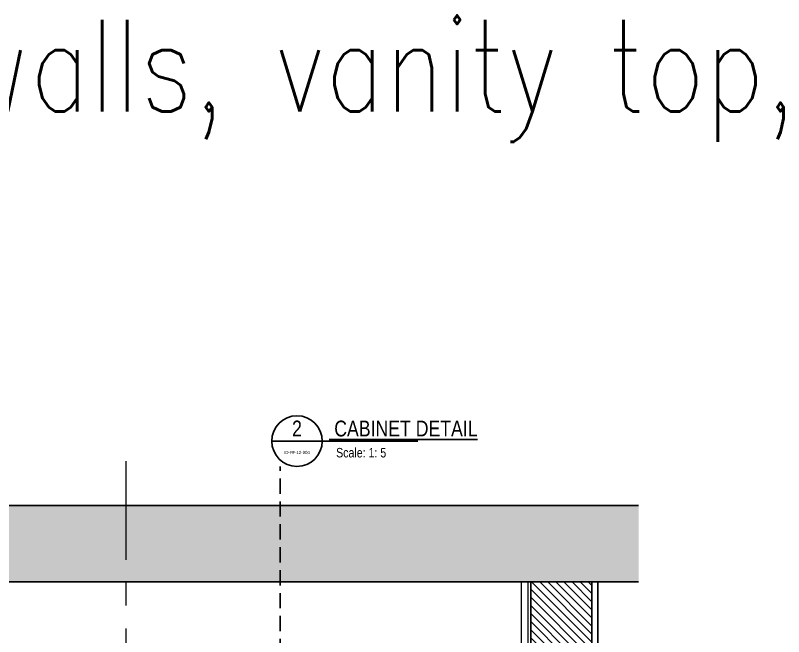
# Model space of a CAD drawing. Header units: inches. Extents: x 258415 to 640093, y 441672 to 945769.
# Drawn here: x 338568 to 341084, y 463145 to 465178 of the extents above; entities that cross this region are included whole.
import ezdxf
from ezdxf.enums import TextEntityAlignment as Align

# ---------------------------------------------------------------- set-up
doc = ezdxf.new("R2010")
doc.units = ezdxf.units.IN
doc.header["$MEASUREMENT"] = 0
doc.linetypes.add('CENTERX2', pattern=[4, 2.5, -0.5, 0.5, -0.5])
doc.linetypes.add('HIDDEN', pattern=[0.375, 0.25, -0.125])
for name, color, linetype in [('CQ centerline', 8, 'Continuous'), ('CQ Plaster', 1, 'Continuous'), ('CQ section wall', 3, 'Continuous'), ('CQ Section walls', 3, 'Continuous'), ('CQ spot detail elevation', 1, 'Continuous'), ('CQ SPOT DETAILS', 40, 'Continuous'), ('CQ text label', 3, 'Continuous'), ('CQ Wall hatch_CHB', 8, 'Continuous')]:
    doc.layers.add(name, color=color, linetype=linetype)
doc.layers.add('CQ Marble', color=6, linetype='Continuous', lineweight=0)
doc.styles.add('ARIAL', font='arial.ttf')
doc.styles.add('ID-ROMANS', font='romans.shx', dxfattribs={"width": 0.8})

# ---------------------------------------------------------------- blocks, each defined once
blk = doc.blocks.new('section c and d ff12')
at = {"layer": 'CQ Wall hatch_CHB', "ltscale": 300, "extrusion": (1.65644e-08, -2.02966e-09, 1)}
h = blk.add_hatch(dxfattribs=at)
h.set_pattern_fill('AR-CONC', color=256, scale=10, angle=-13.9714, style=0)
h.set_pattern_definition([(36.028577, (7745.6, -14615.695), (68.0890203, -23.40695), [7.5, -82.5]), (341.028577, (7745.6, -14615.695), (4.696116, 76.343932), [6, -66]), (86.480021, (7751.27, -14617.646), (72.7851354, 52.936981), [6.374019, -70.114211]), (32.212777, (7750.43, -14596.29), (99.570572, -41.829513), [11.25, -123.75]), (82.664212, (7758.72, -14599.77), (114.220033, 71.96377), [9.561034, -105.171376]), (337.21274, (7750.43, -14596.29), (114.220033, 71.96377), [9, -99]), (7.028577, (7758.923, -14603.554), (48.2040844, -53.482392), [7.5, -82.5]), (312.028577, (7758.92, -14603.55), (41.119588, 64.495185), [6, -66]), (57.480021, (7762.94, -14608.01), (89.323671, 11.012793), [6.374019, -70.114211]), (23.5285767, (7745.598, -14615.695), (9.2173322, 32.010976), [0, -65.2, 0, -67, 0, -66.25]), (353.528577, (7745.598, -14615.695), (35.0512903, 31.9228578), [0, -38.2, 0, -63.7, 0, -25.25]), (313.5285767, (7723.957, -14610.311), (51.2584374, -15.0772595), [0, -25, 0, -78, 0, -103.5]), (303.528577, (7714.253, -14607.897), (59.0102484, -4.3659754), [0, -32.5, 0, -51.8, 0, -73.5])])
h.paths.add_polyline_path([(327558, 463573.9), (327558, 463323.9), (332240.1, 463323.9), (332240.1, 463573.9)])
h.paths.add_polyline_path([(327558, 459623.9), (327558, 459373.9), (332240.1, 459373.9), (332240.1, 459623.9)])
at = {"layer": 'CQ Wall hatch_CHB'}
h = blk.add_hatch(dxfattribs=at)
h.set_pattern_fill('ANSI31,_O', color=8, scale=150)
h.set_pattern_definition([(45, (0, 0), (-13.25825215, 13.25825215), [])])
h.paths.add_polyline_path([(327711.2, 463323.9), (327911.2, 463323.9), (327911.2, 459623.9), (327711.2, 459623.9)])
at = {"layer": 'CQ Marble', "lineweight": 0, "ltscale": 0.03, "elevation": 0}
blk.add_lwpolyline([(327941.2, 463323.9), (327921.2, 463323.9), (327921.2, 459623.9), (327941.2, 459623.9)], close=True, dxfattribs=at)
at = {"layer": 'CQ Plaster'}
blk.add_line((327691.2, 463323.9, 0), (327691.2, 459623.9, 0), dxfattribs=at)
at = {"layer": 'CQ Section walls'}
for p, q in [((327711.2, 463323.9, 0), (327711.2, 459623.9, 0)), ((327911.2, 463323.9, 0), (327911.2, 459623.9, 0))]:
    blk.add_line(p, q, dxfattribs=at)
at = {"layer": 'CQ Section walls', "extrusion": (1.65644e-08, -2.02966e-09, 1), "elevation": 0}
for points in [[(332240.1, 463573.9), (327558, 463573.9)], [(327558, 463323.9), (332240.1, 463323.9)]]:
    blk.add_lwpolyline(points, dxfattribs=at)
at = {"layer": 'CQ text label', "elevation": 0}
blk.add_lwpolyline([(327711.2, 463323.9), (327911.2, 463323.9), (327911.2, 459623.9), (327711.2, 459623.9)], close=True, dxfattribs=at)
blk = doc.blocks.new('dwgtit')
at = {"linetype": 'Continuous', "ltscale": 2}
blk.add_line((-8, 0), (38.23, 0), dxfattribs=at)
blk.add_circle((0, 0), 8, dxfattribs=at)
at = {"linetype": 'Continuous', "ltscale": 2, "style": 'ARIAL', "width": 0.8}
for tag, height, p in [('DTN0', 5, (0, 3.99)), ('DTRFNO', 3, (0, -3.56))]:
    blk.add_attdef(tag, text='', height=height, dxfattribs=at).set_placement(p, align=Align.MIDDLE_CENTER)
for tag, p, height in [('DTNL1', (19.8, 1.48), 5), ('DTNL2', (20.36, -5.16), 3), ('DTSC', (63.36, -5.21), 3)]:
    blk.add_attdef(tag, p, '', height=height, dxfattribs=at)

msp = doc.modelspace()

# ---------------------------------------------------------------- linework, layer by layer
at = {"layer": 'CQ centerline', "linetype": 'CENTERX2', "lineweight": 0, "ltscale": 150}
msp.add_line((338931.272, 459196.424, 0), (338931.272, 463718.596, 0), dxfattribs=at)
at = {"layer": 'CQ spot detail elevation', "color": 3, "linetype": 'HIDDEN', "ltscale": 200}
msp.add_lwpolyline([(339435.684, 462862.404), (339435.684, 463701.809)], dxfattribs=at)

# ---------------------------------------------------------------- block references
at = {"layer": 'CQ section wall', "xscale": -1}
msp.add_blockref('section c and d ff12', (668167.445, -0.022, 0), dxfattribs=at)
at = {"layer": 'CQ SPOT DETAILS'}
ref = msp.add_blockref('dwgtit', (339490.464, 463784.661), dxfattribs=dict(at, xscale=10.3566124243798, yscale=10.3566124243798, zscale=10.3566124243798))
ref.add_attrib('DTN0', '2', dxfattribs={"layer": '0', "linetype": 'Continuous', "ltscale": 2, "height": 51.783, "rotation": 0, "style": 'ARIAL', "width": 0.8}).set_placement((339490.464, 463825.976), align=Align.MIDDLE_CENTER)
ref.add_attrib('DTRFNO', 'ID-FF-12-004', dxfattribs={"layer": '0', "linetype": 'Continuous', "ltscale": 2, "height": 10, "rotation": 0, "style": 'ARIAL', "width": 0.8}).set_placement((339490.464, 463747.78), align=Align.MIDDLE_CENTER)
ref.add_attrib('DTNL1', '%%u CABINET DETAIL', (339596.383, 463799.991), dxfattribs={"layer": '0', "linetype": 'Continuous', "ltscale": 2, "height": 51.78306, "rotation": 0, "style": 'ARIAL', "width": 0.8})
ref.add_attrib('DTSC', 'Scale: 1: 5', (339618.71, 463731.272), dxfattribs={"layer": '0', "linetype": 'Continuous', "ltscale": 2, "height": 31.06984, "rotation": 0, "style": 'ARIAL', "width": 0.8})

# ---------------------------------------------------------------- texts
at = {"layer": 'Defpoints', "insert": (335509.434, 465164.012, 0), "char_height": 300, "width": 6757.12122, "attachment_point": 1, "style": 'ID-ROMANS'}
msp.add_mtext('{\\C6;All marble, floor, walls, vanity top, are calacatta oro}', dxfattribs=at)

doc.saveas('drawing.dxf')
